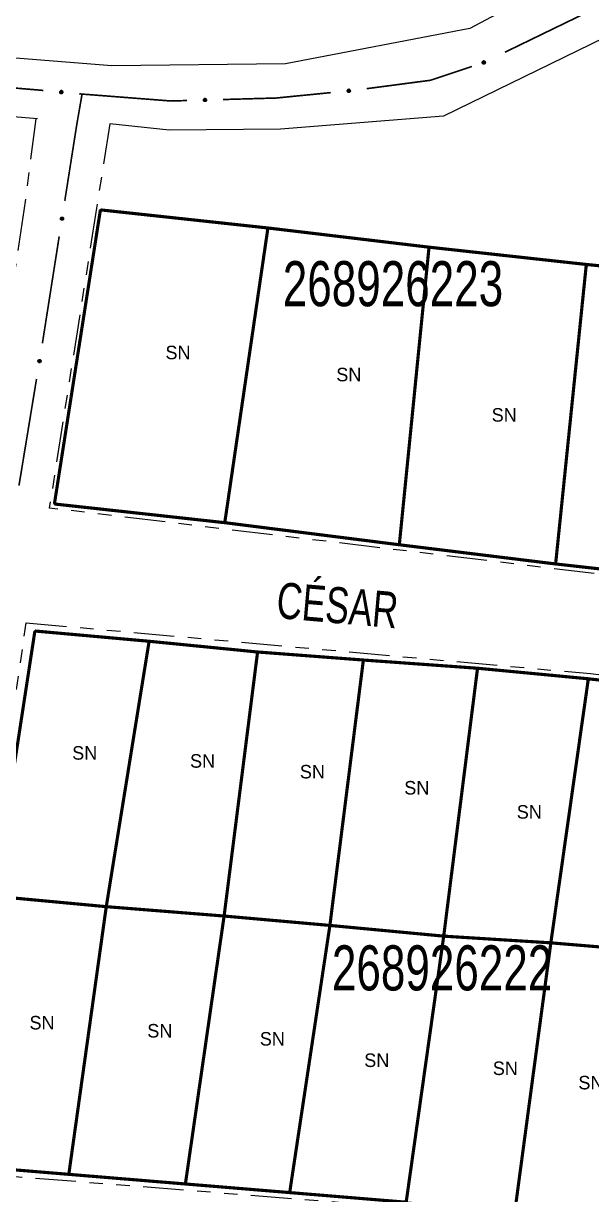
# Model space of a CAD drawing. Extents: x 211453 to 215163, y 4877397 to 4881305.
# Drawn here: x 213456.7 to 213519.8, y 4878585.3 to 4878715.2 of the extents above; entities that cross this region are included whole.
import ezdxf
from ezdxf.enums import TextEntityAlignment as Align

# ---------------------------------------------------------------- set-up
doc = ezdxf.new("R2010")
doc.units = 0
doc.header["$LTSCALE"] = 1.5
doc.header["$MEASUREMENT"] = 0
doc.linetypes.add('TRACO_25', pattern=[8, 3, -1, 1, -1, 1, -1])
for name, color, linetype in [('CD_MALHA_LOTES', 7, 'CONTINUOUS'), ('CD_TXT_QUADRA', 255, 'CONTINUOUS'), ('RU-QUADRA', 210, 'CONTINUOUS'), ('SV-EIXO-ROD-ESTR', 7, 'CONTINUOUS'), ('SV-EIXO-RUA-N-PAV', 6, 'CONTINUOUS'), ('SV-EST-MUNIC-PAV', 20, 'CONTINUOUS'), ('SV-RUA-NAO-PAV', 7, 'CONTINUOUS'), ('SV-TXT-RUA-N-PAV', 7, 'CONTINUOUS'), ('Th_NmrPort', 1, 'CONTINUOUS')]:
    doc.layers.add(name, color=color, linetype=linetype)
doc.styles.add('ARIAL', font='ARIAL.SHX')

msp = doc.modelspace()

# ---------------------------------------------------------------- linework, layer by layer
at = {"layer": 'CD_MALHA_LOTES', "linetype": 'Continuous', "const_width": 0.35, "flags": 128}
for points in [[(213460.137459, 4878661.877005), (213465.24546, 4878694.500993)], [(213465.24546, 4878694.500993), (213483.84526, 4878692.492051)], [(213479.053635, 4878659.802523), (213483.84526, 4878692.492051)], [(213483.84526, 4878692.492051), (213501.733992, 4878690.36244)], [(213498.433095, 4878657.35347), (213501.733992, 4878690.36244)], [(213501.733992, 4878690.36244), (213519.196802, 4878688.44579)], [(213515.789424, 4878655.223859), (213519.196802, 4878688.44579)], [(213519.196802, 4878688.44579), (213536.128237, 4878686.756492)], [(213479.053635, 4878659.802523), (213460.137459, 4878661.877005)], [(213498.433095, 4878657.35347), (213479.053635, 4878659.802523)], [(213515.789424, 4878655.223859), (213498.433095, 4878657.35347)], [(213531.585161, 4878653.466819), (213515.789424, 4878655.223859)], [(213453.454047, 4878618.369694), (213457.973041, 4878647.787194)], [(213457.973041, 4878647.787194), (213470.654373, 4878646.648375)], [(213465.896691, 4878617.21022), (213470.654373, 4878646.648375)], [(213470.654373, 4878646.648375), (213482.697254, 4878645.458955)], [(213478.980316, 4878616.169477), (213482.697254, 4878645.458955)], [(213482.697254, 4878645.458955), (213494.442781, 4878644.566889)], [(213490.725842, 4878615.128735), (213494.442781, 4878644.566889)], [(213494.442781, 4878644.566889), (213507.11973, 4878643.656916)], [(213503.363434, 4878613.939314), (213507.11973, 4878643.656916)], [(213507.11973, 4878643.656916), (213519.420609, 4878642.485404)], [(213515.257637, 4878613.195926), (213519.420609, 4878642.485404)], [(213519.420609, 4878642.485404), (213529.927873, 4878641.322939)], [(213465.896691, 4878617.21022), (213453.454047, 4878618.369694)], [(213461.737178, 4878587.516623), (213465.896691, 4878617.21022)], [(213478.980316, 4878616.169477), (213465.896691, 4878617.21022)], [(213474.682145, 4878586.44866), (213478.980316, 4878616.169477)], [(213490.725842, 4878615.128735), (213478.980316, 4878616.169477)], [(213486.261511, 4878585.49336), (213490.725842, 4878615.128735)], [(213503.363434, 4878613.939314), (213490.725842, 4878615.128735)], [(213499.194295, 4878584.426403), (213503.363434, 4878613.939314)], [(213515.257637, 4878613.195926), (213503.363434, 4878613.939314)], [(213511.26541, 4878583.430533), (213515.257637, 4878613.195926)], [(213525.967515, 4878612.303166), (213515.257637, 4878613.195926)], [(213448.877502, 4878588.577549), (213461.737178, 4878587.516623)], [(213474.682145, 4878586.44866), (213461.737178, 4878587.516623)], [(213486.261511, 4878585.49336), (213474.682145, 4878586.44866)], [(213499.194295, 4878584.426403), (213486.261511, 4878585.49336)]]:
    msp.add_lwpolyline(points, dxfattribs=at)
at = {"layer": 'RU-QUADRA', "linetype": 'Continuous', "const_width": 0.18, "flags": 128}
for points in [[(213465.24546, 4878694.500993), (213483.84526, 4878692.492051), (213501.733992, 4878690.36244), (213519.196802, 4878688.44579), (213536.128237, 4878686.756492), (213531.585161, 4878653.466819), (213515.789424, 4878655.223859), (213498.433095, 4878657.35347), (213479.053635, 4878659.802523), (213460.137459, 4878661.877005)], [(213457.973041, 4878647.787194), (213470.654373, 4878646.648375), (213482.697254, 4878645.458955), (213494.442781, 4878644.566889), (213507.11973, 4878643.656916), (213519.420609, 4878642.485404), (213529.927873, 4878641.322939), (213525.967515, 4878612.303166), (213521.90742, 4878582.552565), (213499.194295, 4878584.426403), (213486.261511, 4878585.49336), (213461.737178, 4878587.516623), (213448.877502, 4878588.577549), (213453.454047, 4878618.369694)]]:
    msp.add_lwpolyline(points, close=True, dxfattribs=at)
at = {"layer": 'SV-EIXO-ROD-ESTR', "const_width": 0.18}
for points in [[(213518.649553, 4878716.101889), (213510.161895, 4878711.986661)], [(213506.494709, 4878710.408433), (213502.699976, 4878709.143522)], [(213502.699976, 4878709.143522), (213501.902775, 4878708.877789)], [(213458.503443, 4878707.783228), (213446.95343, 4878708.751939)], [(213458.911117, 4878707.745306), (213458.503443, 4878707.783228)], [(213501.902775, 4878708.877789), (213494.804283, 4878707.943776)], [(213463.210054, 4878707.345404), (213462.893922, 4878707.374811)], [(213463.890502, 4878707.292481), (213463.210054, 4878707.345404)], [(213473.0611, 4878706.579211), (213463.890502, 4878707.292481)], [(213473.862491, 4878706.601677), (213473.0611, 4878706.579211)], [(213474.862098, 4878706.629703), (213473.862491, 4878706.601677)], [(213484.7729, 4878706.907579), (213478.860527, 4878706.74181)], [(213484.857785, 4878706.916014), (213484.7729, 4878706.907579)], [(213490.828374, 4878707.509365), (213484.857785, 4878706.916014)]]:
    msp.add_lwpolyline(points, dxfattribs=at)
at = {"layer": 'SV-EIXO-ROD-ESTR'}
for points in [[(213507.98452, 4878710.789002), (213507.96327, 4878710.744952), (213507.935998, 4878710.711438), (213507.905207, 4878710.690032), (213507.873066, 4878710.678212), (213507.838822, 4878710.669822), (213507.80243, 4878710.668981), (213507.761833, 4878710.676994), (213507.717494, 4878710.698001), (213507.684999, 4878710.728195), (213507.662398, 4878710.757259), (213507.648143, 4878710.790065), (213507.64055, 4878710.823468), (213507.640926, 4878710.861298), (213507.649449, 4878710.90236), (213507.671651, 4878710.946433), (213507.698613, 4878710.979106), (213507.728939, 4878710.999028), (213507.76201, 4878711.013151), (213507.797073, 4878711.021297), (213507.832801, 4878711.021916), (213507.874128, 4878711.013261), (213507.917338, 4878710.990771), (213507.950232, 4878710.964252), (213507.970575, 4878710.934214), (213507.983746, 4878710.901342), (213507.992578, 4878710.867098), (213507.994946, 4878710.830551), (213507.98452, 4878710.789002)], [(213492.972433, 4878707.611817), (213492.941978, 4878707.573548), (213492.907978, 4878707.546885), (213492.87322, 4878707.532808), (213492.839262, 4878707.528378), (213492.80401, 4878707.527759), (213492.768332, 4878707.534976), (213492.730507, 4878707.551758), (213492.691903, 4878707.582039), (213492.666878, 4878707.618664), (213492.651255, 4878707.652002), (213492.644597, 4878707.687146), (213492.644569, 4878707.721401), (213492.653291, 4878707.758214), (213492.670672, 4878707.79638), (213492.70206, 4878707.834461), (213492.735572, 4878707.860372), (213492.769549, 4878707.873104), (213492.804923, 4878707.879574), (213492.84092, 4878707.879775), (213492.875902, 4878707.872488), (213492.914297, 4878707.854919), (213492.951472, 4878707.823441), (213492.977697, 4878707.790312), (213492.990903, 4878707.756523), (213492.996489, 4878707.721554), (213492.99754, 4878707.686204), (213492.991778, 4878707.650037), (213492.972433, 4878707.611817)], [(213461.035387, 4878707.437143), (213460.998195, 4878707.405381), (213460.959735, 4878707.385689), (213460.922931, 4878707.378497), (213460.888751, 4878707.380622), (213460.854028, 4878707.386734), (213460.820379, 4878707.400621), (213460.786447, 4878707.424305), (213460.754324, 4878707.46139), (213460.736741, 4878707.502114), (213460.727759, 4878707.537819), (213460.727923, 4878707.573588), (213460.734426, 4878707.60722), (213460.750006, 4878707.641695), (213460.774344, 4878707.675848), (213460.812416, 4878707.707246), (213460.850253, 4878707.726294), (213460.886034, 4878707.732315), (213460.921993, 4878707.731923), (213460.957367, 4878707.725258), (213460.990319, 4878707.711436), (213461.024661, 4878707.68687), (213461.055154, 4878707.648882), (213461.074582, 4878707.611361), (213461.081104, 4878707.575674), (213461.079921, 4878707.540281), (213461.074214, 4878707.50538), (213461.061663, 4878707.470975), (213461.035387, 4878707.437143)], [(213477.008022, 4878706.579746), (213476.974928, 4878706.543735), (213476.939122, 4878706.519552), (213476.903452, 4878706.507977), (213476.869265, 4878706.505968), (213476.834058, 4878706.507852), (213476.798982, 4878706.517583), (213476.762443, 4878706.537007), (213476.726086, 4878706.569951), (213476.703723, 4878706.608259), (213476.690505, 4878706.642622), (213476.686357, 4878706.67815), (213476.688761, 4878706.712321), (213476.700073, 4878706.748422), (213476.720119, 4878706.785258), (213476.75413, 4878706.821015), (213476.789396, 4878706.844483), (213476.824191, 4878706.854772), (213476.859935, 4878706.858715), (213476.895855, 4878706.856361), (213476.930232, 4878706.846611), (213476.967284, 4878706.826361), (213477.002132, 4878706.792325), (213477.025939, 4878706.757418), (213477.036714, 4878706.722777), (213477.039804, 4878706.687499), (213477.038344, 4878706.652165), (213477.03003, 4878706.616498), (213477.008022, 4878706.579746)]]:
    msp.add_lwpolyline(points, close=True, dxfattribs=at)
for points in [[(213507.950232, 4878710.964252), (213507.64055, 4878710.823468)], [(213507.917338, 4878710.990771), (213507.640926, 4878710.861298)], [(213507.931409, 4878710.977776), (213507.644893, 4878710.844874)], [(213507.956868, 4878710.948865), (213507.647051, 4878710.808196)], [(213507.892574, 4878710.999351), (213507.647914, 4878710.883277)], [(213507.970575, 4878710.934214), (213507.648143, 4878710.790065)], [(213507.874128, 4878711.013261), (213507.649449, 4878710.90236)], [(213507.974559, 4878710.917366), (213507.656112, 4878710.776697)], [(213507.983746, 4878710.901342), (213507.662398, 4878710.757259)], [(213507.848993, 4878711.01359), (213507.667763, 4878710.92729)], [(213507.832801, 4878711.021916), (213507.671651, 4878710.946433)], [(213507.984915, 4878710.881983), (213507.678982, 4878710.742608)], [(213507.992578, 4878710.867098), (213507.684999, 4878710.728195)], [(213507.811021, 4878711.019631), (213507.691064, 4878710.965262)], [(213507.797073, 4878711.021297), (213507.698613, 4878710.979106)], [(213507.98923, 4878710.847463), (213507.705735, 4878710.714129)], [(213507.994946, 4878710.830551), (213507.717494, 4878710.698001)], [(213507.988367, 4878710.811217), (213507.742412, 4878710.690397)], [(213507.98452, 4878710.789002), (213507.761833, 4878710.676994)], [(213507.97197, 4878710.765478), (213507.789014, 4878710.675726)], [(213507.96327, 4878710.744952), (213507.80243, 4878710.668981)], [(213507.947806, 4878710.72578), (213507.828712, 4878710.673137)], [(213507.935998, 4878710.711438), (213507.838822, 4878710.669822)], [(213492.951472, 4878707.823441), (213492.653291, 4878707.758214)], [(213492.962326, 4878707.807659), (213492.653533, 4878707.741319)], [(213492.929215, 4878707.837278), (213492.664961, 4878707.778107)], [(213492.914297, 4878707.854919), (213492.670672, 4878707.79638)], [(213492.889855, 4878707.860792), (213492.69404, 4878707.816649)], [(213492.875902, 4878707.872488), (213492.70206, 4878707.834461)], [(213492.854155, 4878707.87507), (213492.725152, 4878707.848537)], [(213492.84092, 4878707.879775), (213492.735572, 4878707.860372)], [(213461.079921, 4878707.540281), (213460.727759, 4878707.537819)], [(213461.081104, 4878707.575674), (213460.727923, 4878707.573588)], [(213461.077966, 4878707.558648), (213460.729834, 4878707.558142)], [(213461.074459, 4878707.594605), (213460.734226, 4878707.590624)], [(213461.074582, 4878707.611361), (213460.734426, 4878707.60722)], [(213461.074214, 4878707.50538), (213460.736741, 4878707.502114)], [(213461.073195, 4878707.522091), (213460.737038, 4878707.51773)], [(213461.062799, 4878707.63132), (213460.747022, 4878707.625064)], [(213461.055154, 4878707.648882), (213460.750006, 4878707.641695)], [(213461.063242, 4878707.488756), (213460.750056, 4878707.480889)], [(213461.061663, 4878707.470975), (213460.754324, 4878707.46139)], [(213461.035942, 4878707.666709), (213460.765254, 4878707.658999)], [(213461.047854, 4878707.455927), (213460.774069, 4878707.444394)], [(213461.024661, 4878707.68687), (213460.774344, 4878707.675848)], [(213461.035387, 4878707.437143), (213460.786447, 4878707.424305)], [(213461.001786, 4878707.697294), (213460.801148, 4878707.691291)], [(213461.014425, 4878707.420665), (213460.810816, 4878707.412197)], [(213460.990319, 4878707.711436), (213460.812416, 4878707.707246)], [(213460.998195, 4878707.405381), (213460.820379, 4878707.400621)], [(213460.969463, 4878707.718116), (213460.837768, 4878707.716663)], [(213460.976319, 4878707.394061), (213460.846109, 4878707.39384)], [(213460.957367, 4878707.725258), (213460.850253, 4878707.726294)], [(213460.959735, 4878707.385689), (213460.854028, 4878707.386734)], [(213477.036714, 4878706.722777), (213476.686357, 4878706.67815)], [(213477.025939, 4878706.757418), (213476.688761, 4878706.712321)], [(213477.03565, 4878706.705497), (213476.690116, 4878706.663047)], [(213477.039804, 4878706.687499), (213476.690505, 4878706.642622)], [(213477.027836, 4878706.740769), (213476.690562, 4878706.695821)], [(213477.011838, 4878706.775812), (213476.699115, 4878706.731552)], [(213477.002132, 4878706.792325), (213476.700073, 4878706.748422)], [(213477.035319, 4878706.668631), (213476.702137, 4878706.623797)], [(213477.038344, 4878706.652165), (213476.703723, 4878706.608259)], [(213476.980912, 4878706.807706), (213476.713125, 4878706.767437)], [(213477.029455, 4878706.63434), (213476.719499, 4878706.588793)], [(213476.967284, 4878706.826361), (213476.720119, 4878706.785258)], [(213477.03003, 4878706.616498), (213476.726086, 4878706.569951)], [(213476.94332, 4878706.833953), (213476.744866, 4878706.803818)], [(213477.018135, 4878706.599896), (213476.747735, 4878706.555458)], [(213476.930232, 4878706.846611), (213476.75413, 4878706.821015)], [(213477.008022, 4878706.579746), (213476.762443, 4878706.537007)], [(213476.908723, 4878706.850729), (213476.778163, 4878706.833418)], [(213476.989198, 4878706.560863), (213476.788093, 4878706.527923)], [(213476.895855, 4878706.856361), (213476.789396, 4878706.844483)], [(213476.974928, 4878706.543735), (213476.798982, 4878706.517583)], [(213476.954576, 4878706.529861), (213476.825342, 4878706.513952)], [(213476.939122, 4878706.519552), (213476.834058, 4878706.507852)], [(213492.977697, 4878707.790312), (213492.644569, 4878707.721401)], [(213492.990903, 4878707.756523), (213492.644597, 4878707.687146)], [(213492.980771, 4878707.77384), (213492.647536, 4878707.705071)], [(213492.991068, 4878707.739211), (213492.649417, 4878707.672348)], [(213492.996489, 4878707.721554), (213492.651255, 4878707.652002)], [(213492.993354, 4878707.702414), (213492.664193, 4878707.63405)], [(213492.99754, 4878707.686204), (213492.666878, 4878707.618664)], [(213492.989938, 4878707.667794), (213492.683996, 4878707.600366)], [(213492.991778, 4878707.650037), (213492.691903, 4878707.582039)], [(213492.981091, 4878707.632633), (213492.714526, 4878707.569119)], [(213492.972433, 4878707.611817), (213492.730507, 4878707.551758)], [(213492.954997, 4878707.591645), (213492.756737, 4878707.544518)], [(213492.941978, 4878707.573548), (213492.768332, 4878707.534976)], [(213492.922662, 4878707.558265), (213492.794882, 4878707.533225)], [(213492.907978, 4878707.546885), (213492.80401, 4878707.527759)]]:
    msp.add_lwpolyline(points, dxfattribs=at)
at = {"layer": 'SV-EIXO-RUA-N-PAV', "const_width": 0.18}
for points in [[(213463.210054, 4878707.345404), (213462.697143, 4878704.389575)], [(213462.613357, 4878703.906731), (213461.290697, 4878695.500206)], [(213462.697143, 4878704.389575), (213462.613357, 4878703.906731)], [(213460.668996, 4878691.548816), (213458.803892, 4878679.694644)], [(213458.15386, 4878675.747816), (213456.203218, 4878663.907419)]]:
    msp.add_lwpolyline(points, dxfattribs=at)
at = {"layer": 'SV-EIXO-RUA-N-PAV'}
for points in [[(213461.110921, 4878693.649336), (213461.140266, 4878693.61021), (213461.157486, 4878693.570582), (213461.162336, 4878693.533396), (213461.158053, 4878693.499419), (213461.149756, 4878693.465152), (213461.133769, 4878693.432449), (213461.107985, 4878693.400084), (213461.068942, 4878693.370371), (213461.027188, 4878693.355398), (213460.990986, 4878693.348694), (213460.955299, 4878693.35112), (213460.922146, 4878693.359737), (213460.888725, 4878693.377467), (213460.856181, 4878693.403917), (213460.827253, 4878693.443899), (213460.810638, 4878693.482865), (213460.806892, 4878693.518956), (213460.809558, 4878693.554817), (213460.818447, 4878693.589699), (213460.834326, 4878693.62171), (213460.861015, 4878693.65443), (213460.900856, 4878693.682458), (213460.939531, 4878693.699474), (213460.975559, 4878693.703726), (213461.010806, 4878693.700306), (213461.045277, 4878693.692402), (213461.078819, 4878693.6777), (213461.110921, 4878693.649336)], [(213458.610939, 4878677.845091), (213458.640001, 4878677.805754), (213458.656935, 4878677.766002), (213458.661515, 4878677.728783), (213458.656987, 4878677.694837), (213458.648443, 4878677.660631), (213458.63222, 4878677.628045), (213458.606204, 4878677.595866), (213458.566947, 4878677.566436), (213458.525086, 4878677.551765), (213458.488836, 4878677.545322), (213458.453168, 4878677.548006), (213458.420078, 4878677.556863), (213458.386786, 4878677.574833), (213458.354434, 4878677.601517), (213458.325796, 4878677.641707), (213458.309462, 4878677.680792), (213458.305976, 4878677.716909), (213458.308901, 4878677.75275), (213458.318043, 4878677.787567), (213458.334152, 4878677.819463), (213458.361077, 4878677.851989), (213458.401119, 4878677.879729), (213458.439915, 4878677.896465), (213458.475974, 4878677.900456), (213458.511195, 4878677.896782), (213458.545607, 4878677.88863), (213458.579043, 4878677.873686), (213458.610939, 4878677.845091)]]:
    msp.add_lwpolyline(points, close=True, dxfattribs=at)
for points in [[(213460.818447, 4878693.589699), (213460.810638, 4878693.482865)], [(213460.82634, 4878693.601319), (213460.819459, 4878693.469796)], [(213460.834326, 4878693.62171), (213460.827253, 4878693.443899)], [(213460.849165, 4878693.63226), (213460.842464, 4878693.431644)], [(213460.861015, 4878693.65443), (213460.856181, 4878693.403917)], [(213460.88185, 4878693.664413), (213460.872421, 4878693.393779)], [(213460.900856, 4878693.682458), (213460.888725, 4878693.377467)], [(213460.918866, 4878693.688978), (213460.905134, 4878693.373437)], [(213460.939531, 4878693.699474), (213460.922146, 4878693.359737)], [(213460.956246, 4878693.698291), (213460.938696, 4878693.358488)], [(213460.975559, 4878693.703726), (213460.955299, 4878693.35112)], [(213460.992353, 4878693.699517), (213460.970835, 4878693.35205)], [(213461.010806, 4878693.700306), (213460.990986, 4878693.348694)], [(213461.028535, 4878693.692443), (213461.011621, 4878693.356683)], [(213461.045277, 4878693.692402), (213461.027188, 4878693.355398)], [(213461.061173, 4878693.680401), (213461.049213, 4878693.367344)], [(213461.078819, 4878693.6777), (213461.068942, 4878693.370371)], [(213461.092963, 4878693.662967), (213461.087153, 4878693.389001)], [(213461.110921, 4878693.649336), (213461.107985, 4878693.400084)], [(213461.126039, 4878693.627374), (213461.12161, 4878693.423638)], [(213461.140266, 4878693.61021), (213461.133769, 4878693.432449)], [(213461.15018, 4878693.587662), (213461.142164, 4878693.457699)], [(213461.157486, 4878693.570582), (213461.149756, 4878693.465152)], [(213458.318043, 4878677.787567), (213458.309462, 4878677.680792)], [(213458.326019, 4878677.799129), (213458.318189, 4878677.667659)], [(213458.334152, 4878677.819463), (213458.325796, 4878677.641707)], [(213458.349067, 4878677.829905), (213458.340918, 4878677.629342)], [(213458.361077, 4878677.851989), (213458.354434, 4878677.601517)], [(213458.381983, 4878677.861821), (213458.3706, 4878677.591262)], [(213458.401119, 4878677.879729), (213458.386786, 4878677.574833)], [(213458.419176, 4878677.886118), (213458.403166, 4878677.570685)], [(213458.439915, 4878677.896465), (213458.420078, 4878677.556863)], [(213458.456621, 4878677.895161), (213458.436619, 4878677.555493)], [(213458.475974, 4878677.900456), (213458.453168, 4878677.548006)], [(213458.492736, 4878677.896126), (213458.46871, 4878677.548824)], [(213458.511195, 4878677.896782), (213458.488836, 4878677.545322)], [(213458.528866, 4878677.888791), (213458.509529, 4878677.553162)], [(213458.545607, 4878677.88863), (213458.525086, 4878677.551765)], [(213458.561417, 4878677.876514), (213458.547197, 4878677.563552)], [(213458.579043, 4878677.873686), (213458.566947, 4878677.566436)], [(213458.59308, 4878677.858851), (213458.585292, 4878677.584934)], [(213458.610939, 4878677.845091), (213458.606204, 4878677.595866)], [(213458.625899, 4878677.82302), (213458.619998, 4878677.619321)], [(213458.640001, 4878677.805754), (213458.63222, 4878677.628045)], [(213458.649752, 4878677.783135), (213458.640797, 4878677.653233)], [(213458.656935, 4878677.766002), (213458.648443, 4878677.660631)]]:
    msp.add_lwpolyline(points, dxfattribs=at)
at = {"layer": 'SV-EST-MUNIC-PAV', "linetype": 'Continuous'}
for points in [[(213776.377498, 4879059.142352, 13.303078), (213754.511297, 4879028.362034, 13.303078), (213699.625071, 4878949.878116, 13.744922), (213664.475648, 4878897.71094, 13.744922), (213635.454877, 4878852.861865, 14.0476), (213601.26496, 4878802.854201, 14.170564), (213578.270376, 4878774.121569, 14.12327), (213548.086725, 4878741.755553, 14.12327), (213532.157913, 4878728.424088, 14.170564), (213506.278842, 4878714.618872, 14.066518), (213485.787619, 4878710.71133, 14.066518), (213466.505513, 4878710.462994, 14.189481), (213441.872188, 4878712.424689, 14.198939), (213403.696774, 4878716.397138, 14.274609), (213365.741282, 4878720.739499, 14.463783), (213344.315783, 4878722.671645, 14.463783)], [(213536.422717, 4878712.916666, 13.971931), (213533.921138, 4878717.565996, 14.000306), (213530.420582, 4878718.146179, 14.028683), (213527.420508, 4878717.196611, 14.075976), (213521.160808, 4878713.587819, 14.075976), (213503.331224, 4878704.880963, 14.075976), (213485.25958, 4878703.462747, 14.075976), (213472.888215, 4878703.353805, 14.085435), (213466.28781, 4878704.040281, 14.085435)], [(213458.256031, 4878704.5841, 14.085435), (213434.322961, 4878706.596425, 14.463783), (213394.292918, 4878711.016784, 14.567829)]]:
    msp.add_polyline3d(points, dxfattribs=at)
at = {"layer": 'SV-RUA-NAO-PAV', "linetype": 'TRACO_25'}
for points in [[(213536.422717, 4878712.916666, 13.480078), (213536.859177, 4878688.300882, 13.650334), (213531.996599, 4878652.727282, 13.650334), (213459.569774, 4878661.428738, 13.650334)], [(213458.072866, 4878704.5995, 14.785379), (213456.754597, 4878694.443086, 14.785379), (213451.764056, 4878661.428738, 14.823215), (213388.422574, 4878665.651504, 15.125893), (213392.64534, 4878701.864917, 14.879967), (213394.292918, 4878711.016784, 14.879967)], [(213466.28781, 4878704.040281, 14.766462), (213464.81624, 4878694.699012, 14.955636), (213459.569774, 4878661.428738, 14.955636)]]:
    msp.add_polyline3d(points, dxfattribs=at)
msp.add_polyline3d([(213530.461048, 4878641.786481, 13.650334), (213522.335424, 4878581.963971, 12.080189), (213448.117122, 4878587.85025, 13.820591), (213457.010522, 4878648.696461, 14.955636), (213519.648209, 4878643.066107, 14.955636)], close=True, dxfattribs=at)

# ---------------------------------------------------------------- texts
at = {"layer": 'CD_TXT_QUADRA', "style": 'ARIAL', "width": 0.7}
for s, p in [('268926223', (213485.495708, 4878683.813886)), ('268926222', (213490.948858, 4878607.917874))]:
    msp.add_text(s, height=5, dxfattribs=at).set_placement(p)
at = {"layer": 'SV-TXT-RUA-N-PAV', "style": 'ARIAL', "width": 0.7}
msp.add_text('CÉSAR', height=4, rotation=355, dxfattribs=at).set_placement((213484.684379, 4878649.247004))
at = {"layer": 'Th_NmrPort', "color": 1}
for p in [(213472.469596, 4878678.681612), (213491.436134, 4878676.231951), (213508.685982, 4878671.759768), (213462.114102, 4878634.264319), (213475.197726, 4878633.372254), (213487.389285, 4878632.182834), (213498.986134, 4878630.398703), (213511.475048, 4878627.722507), (213457.36942, 4878604.337327), (213470.453044, 4878603.445261), (213482.941958, 4878602.553196), (213494.538807, 4878600.174355), (213508.811852, 4878599.28229), (213518.314215, 4878597.689642)]:
    msp.add_text('SN', height=1.5, dxfattribs=at).set_placement(p, align=Align.MIDDLE_LEFT)

doc.saveas('drawing.dxf')
